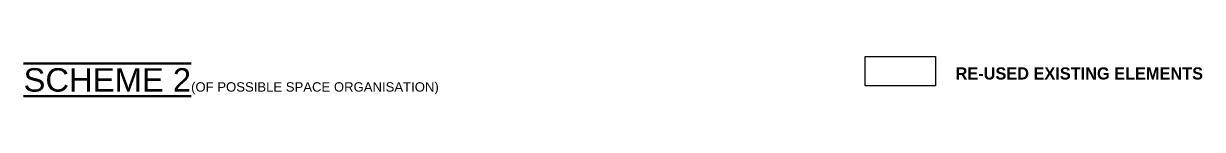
# Model space of a CAD drawing. Header units: inches. Extents: x 13585 to 255999, y -15177 to -1377.
# Drawn here: x 50203 to 51459, y -10876 to -10834 of the extents above; entities that cross this region are included whole.
import ezdxf

# ---------------------------------------------------------------- set-up
doc = ezdxf.new("R2010")
doc.units = ezdxf.units.IN
doc.header["$MEASUREMENT"] = 0
for name, color, linetype, lineweight in [('mobilie', 252, 'Continuous', 18), ('MURE TE REJA', 250, 'Continuous', 30), ('TEX', 7, 'Continuous', 13)]:
    doc.layers.add(name, color=color, linetype=linetype, lineweight=lineweight)
doc.styles.get("Standard").update_dxf_attribs({"font": 'arial.ttf'})

msp = doc.modelspace()

# ---------------------------------------------------------------- linework, layer by layer
at = {"layer": 'mobilie', "color": 3}
msp.add_lwpolyline([(51099.4, -10833.7), (51169.5, -10833.7)], dxfattribs=at)
msp.add_lwpolyline([(51099.4, -10833.7), (51174.5, -10833.7), (51174.5, -10864.9), (51099.4, -10864.9)], close=True, dxfattribs=at)

# ---------------------------------------------------------------- texts
at = {"layer": 'MURE TE REJA', "insert": (50202.7, -10846), "char_height": 25, "attachment_point": 1}
msp.add_mtext_dynamic_manual_height_columns('{\\L\\O\\C134;SCHEME 2\\H0.4x;\\l\\o(OF POSSIBLE SPACE ORGANISATION)}', width=544.779, gutter_width=1, heights=[0], dxfattribs=at)
at = {"layer": 'TEX', "insert": (51195.7, -10845.1), "char_height": 13, "width": 654.561, "attachment_point": 1}
msp.add_mtext('{\\fCentury Gothic|b1|i0|c0|p34;RE-USED EXISTING ELEMENTS}', dxfattribs=at)

doc.saveas('drawing.dxf')
